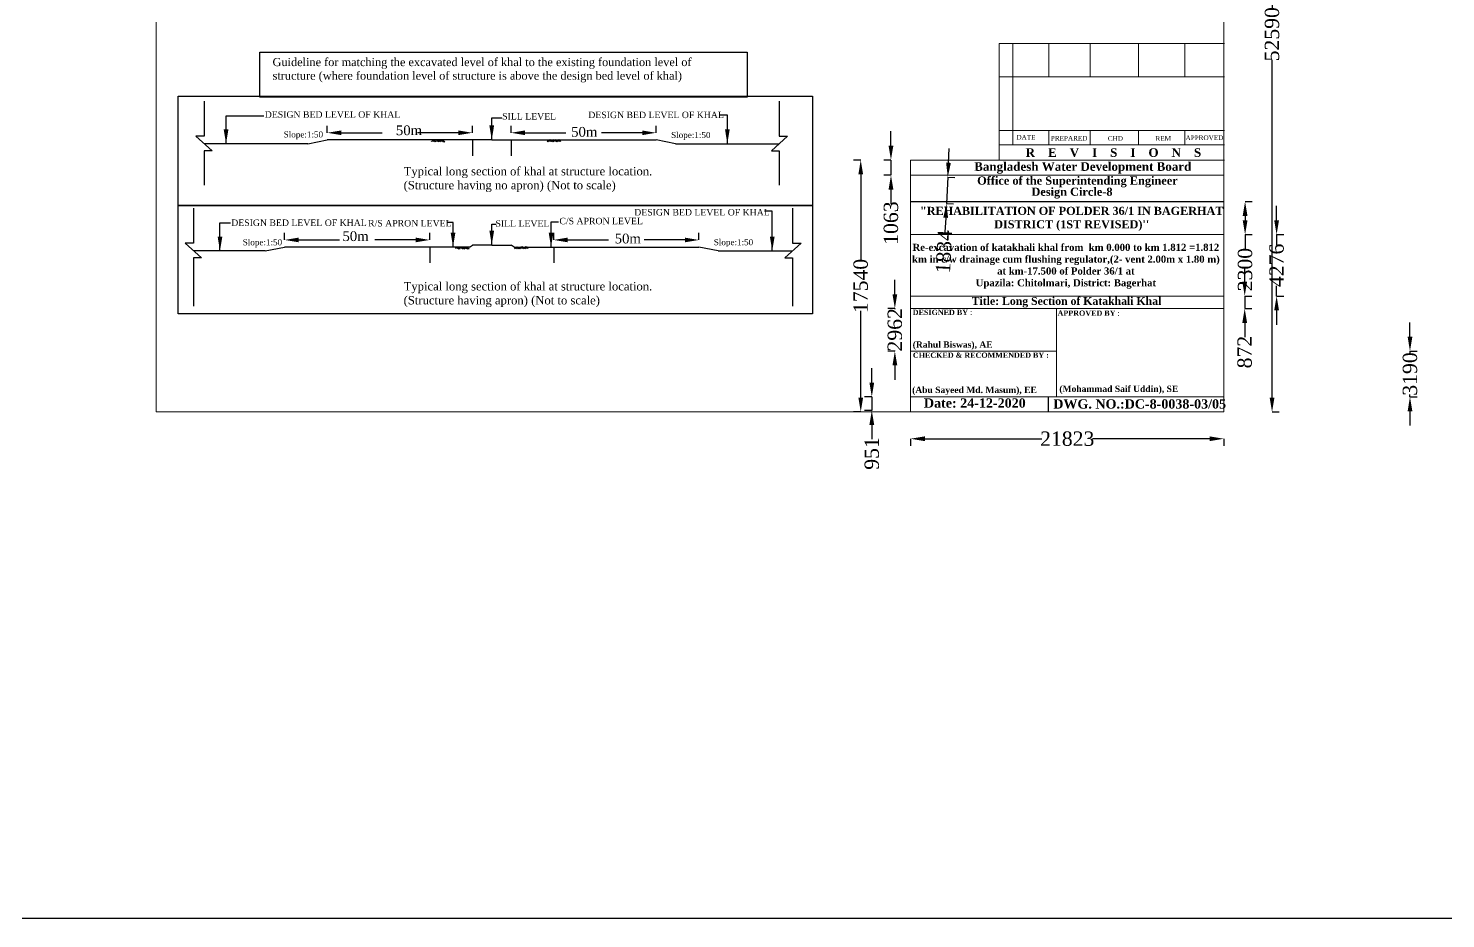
# Model space of a CAD drawing. Header units: metres. Extents: x 11843410 to 12733237, y -3989548 to -3515927.
# Drawn here: x 12210607 to 12309318, y -3989548 to -3927560 of the extents above; entities that cross this region are included whole.
import ezdxf

# ---------------------------------------------------------------- set-up
doc = ezdxf.new("R2010")
doc.units = ezdxf.units.M
doc.header["$LTSCALE"] = 50
doc.styles.get("Standard").update_dxf_attribs({"font": 'times.ttf'})
doc.dimstyles.new('ISO-25', dxfattribs={"dimtxt": 1000, "dimasz": 1000, "dimexe": 500, "dimexo": 1000, "dimtad": 0, "dimdec": 0, "dimtxsty": 'Standard', "dimcen": 2.5, "dimclrd": 2, "dimclre": 256, "dimclrt": 1, "dimadec": 0, "dimazin": 0, "dimtfac": 1, "dimtdec": 0, "dimtmove": 0, "dimatfit": 3, "dimfxl": 1, "dimarcsym": 0})

# ---------------------------------------------------------------- blocks, each defined once
blk = doc.blocks.new('*D41')
at = {"lineweight": -2, "transparency": 16777216}
for p, q in [((12297227, -3901677), (12297727, -3901677)), ((12297227, -3954266), (12297727, -3954266))]:
    blk.add_line(p, q, dxfattribs=at)
at = {"color": 2, "lineweight": -2, "transparency": 16777216}
for p, q in [((12297227, -3902677), (12297227, -3926187)), ((12297227, -3953266), (12297227, -3929756))]:
    blk.add_line(p, q, dxfattribs=at)
for points in [[(12297061, -3902677), (12297394, -3902677), (12297227, -3901677)], [(12297061, -3953266), (12297394, -3953266), (12297227, -3954266)]]:
    blk.add_solid(points, dxfattribs=at)
at = {"layer": 'Defpoints', "color": 0, "lineweight": -2, "transparency": 16777216}
for p in [(12293874, -3901677), (12293874, -3954266), (12297227, -3954266)]:
    blk.add_point(p, dxfattribs=at)
at = {"color": 1, "lineweight": -2, "transparency": 16777216, "insert": (12297227, -3927971), "char_height": 1000, "attachment_point": 5, "rotation": 90}
blk.add_mtext('52590', dxfattribs=at)
blk = doc.blocks.new('*D42')
at = {"lineweight": -2, "transparency": 16777216}
for p, q in [((12272051, -3956135), (12272051, -3956635)), ((12293874, -3956135), (12293874, -3956635))]:
    blk.add_line(p, q, dxfattribs=at)
at = {"color": 2, "lineweight": -2, "transparency": 16777216}
for p, q in [((12273051, -3956135), (12281194, -3956135)), ((12292874, -3956135), (12284732, -3956135))]:
    blk.add_line(p, q, dxfattribs=at)
for points in [[(12273051, -3955968), (12273051, -3956302), (12272051, -3956135)], [(12292874, -3955968), (12292874, -3956302), (12293874, -3956135)]]:
    blk.add_solid(points, dxfattribs=at)
at = {"layer": 'Defpoints', "color": 0, "lineweight": -2, "transparency": 16777216}
for p in [(12272051, -3954172), (12293874, -3954172), (12293874, -3956135)]:
    blk.add_point(p, dxfattribs=at)
at = {"color": 1, "lineweight": -2, "transparency": 16777216, "insert": (12282963, -3956135), "char_height": 1000, "attachment_point": 5}
blk.add_mtext('21823', dxfattribs=at)
blk = doc.blocks.new('*D43')
at = {"lineweight": -2, "transparency": 16777216}
for p, q in [((12268581, -3936726), (12268081, -3936726)), ((12268581, -3954266), (12268081, -3954266))]:
    blk.add_line(p, q, dxfattribs=at)
at = {"color": 2, "lineweight": -2, "transparency": 16777216}
for p, q in [((12268581, -3937726), (12268581, -3943763)), ((12268581, -3953266), (12268581, -3947230))]:
    blk.add_line(p, q, dxfattribs=at)
for points in [[(12268415, -3937726), (12268748, -3937726), (12268581, -3936726)], [(12268415, -3953266), (12268748, -3953266), (12268581, -3954266)]]:
    blk.add_solid(points, dxfattribs=at)
at = {"layer": 'Defpoints', "color": 0, "lineweight": -2, "transparency": 16777216}
for p in [(12272051, -3936726), (12268581, -3954266), (12272051, -3954266)]:
    blk.add_point(p, dxfattribs=at)
at = {"color": 1, "lineweight": -2, "transparency": 16777216, "insert": (12268581, -3945496), "char_height": 1000, "attachment_point": 5, "rotation": 90}
blk.add_mtext('17540', dxfattribs=at)
blk = doc.blocks.new('*D44')
at = {"color": 2, "lineweight": -2, "transparency": 16777216}
for p, q in [((12270686, -3935726), (12270686, -3934726)), ((12270686, -3936726), (12270686, -3937789)), ((12270686, -3938789), (12270686, -3939789))]:
    blk.add_line(p, q, dxfattribs=at)
at = {"lineweight": -2, "transparency": 16777216}
for p, q in [((12270686, -3936726), (12270186, -3936726)), ((12270686, -3937789), (12270186, -3937789))]:
    blk.add_line(p, q, dxfattribs=at)
at = {"color": 2, "lineweight": -2, "transparency": 16777216}
for points in [[(12270519, -3935726), (12270853, -3935726), (12270686, -3936726)], [(12270519, -3938789), (12270853, -3938789), (12270686, -3937789)]]:
    blk.add_solid(points, dxfattribs=at)
at = {"layer": 'Defpoints', "color": 0, "lineweight": -2, "transparency": 16777216}
for p in [(12272051, -3936726), (12270686, -3937789), (12272051, -3937789)]:
    blk.add_point(p, dxfattribs=at)
at = {"color": 1, "lineweight": -2, "transparency": 16777216, "insert": (12270686, -3941119), "char_height": 1000, "attachment_point": 5, "rotation": 90}
blk.add_mtext('1063', dxfattribs=at)
blk = doc.blocks.new('*D45')
at = {"color": 2, "lineweight": -2, "transparency": 16777216}
for p, q in [((12274693, -3936917), (12274744, -3935918)), ((12274642, -3937916), (12274549, -3939748)), ((12274499, -3940747), (12274448, -3941745))]:
    blk.add_line(p, q, dxfattribs=at)
at = {"lineweight": -2, "transparency": 16777216}
for p, q in [((12274642, -3937916), (12275142, -3937941)), ((12274549, -3939748), (12275049, -3939773))]:
    blk.add_line(p, q, dxfattribs=at)
at = {"color": 2, "lineweight": -2, "transparency": 16777216}
for points in [[(12274527, -3936909), (12274859, -3936926), (12274642, -3937916)], [(12274332, -3940738), (12274665, -3940755), (12274549, -3939748)]]:
    blk.add_solid(points, dxfattribs=at)
at = {"layer": 'Defpoints', "color": 0, "lineweight": -2, "transparency": 16777216}
for p in [(12272144, -3937789), (12272051, -3939621), (12274549, -3939748)]:
    blk.add_point(p, dxfattribs=at)
at = {"color": 1, "lineweight": -2, "transparency": 16777216, "insert": (12274379, -3943109), "char_height": 1000, "attachment_point": 5, "rotation": 87.09792}
blk.add_mtext('1834', dxfattribs=at)
blk = doc.blocks.new('*D46')
at = {"lineweight": -2, "transparency": 16777216}
for p, q in [((12295350, -3939621), (12295850, -3939621)), ((12295350, -3941921), (12295850, -3941921))]:
    blk.add_line(p, q, dxfattribs=at)
at = {"color": 2, "lineweight": -2, "transparency": 16777216}
for p, q in [((12295350, -3940621), (12295350, -3940921)), ((12295350, -3941921), (12295350, -3942921))]:
    blk.add_line(p, q, dxfattribs=at)
for points in [[(12295183, -3940621), (12295517, -3940621), (12295350, -3939621)], [(12295183, -3940921), (12295517, -3940921), (12295350, -3941921)]]:
    blk.add_solid(points, dxfattribs=at)
at = {"layer": 'Defpoints', "color": 0, "lineweight": -2, "transparency": 16777216}
for p in [(12293874, -3939621), (12293874, -3941921), (12295350, -3941921)]:
    blk.add_point(p, dxfattribs=at)
at = {"color": 1, "lineweight": -2, "transparency": 16777216, "insert": (12295350, -3944356), "char_height": 1000, "attachment_point": 5, "rotation": 90}
blk.add_mtext('2300', dxfattribs=at)
blk = doc.blocks.new('*D47')
at = {"color": 2, "lineweight": -2, "transparency": 16777216}
for p, q in [((12297546, -3940921), (12297546, -3939921)), ((12297546, -3941921), (12297546, -3942622)), ((12297546, -3946196), (12297546, -3945496)), ((12297546, -3947196), (12297546, -3948196))]:
    blk.add_line(p, q, dxfattribs=at)
at = {"lineweight": -2, "transparency": 16777216}
for p, q in [((12297546, -3941921), (12298046, -3941921)), ((12297546, -3946196), (12298046, -3946196))]:
    blk.add_line(p, q, dxfattribs=at)
at = {"color": 2, "lineweight": -2, "transparency": 16777216}
for points in [[(12297379, -3940921), (12297712, -3940921), (12297546, -3941921)], [(12297379, -3947196), (12297712, -3947196), (12297546, -3946196)]]:
    blk.add_solid(points, dxfattribs=at)
at = {"layer": 'Defpoints', "color": 0, "lineweight": -2, "transparency": 16777216}
for p in [(12293874, -3941921), (12293874, -3946196), (12297546, -3946196)]:
    blk.add_point(p, dxfattribs=at)
at = {"color": 1, "lineweight": -2, "transparency": 16777216, "insert": (12297546, -3944059), "char_height": 1000, "attachment_point": 5, "rotation": 90}
blk.add_mtext('4276', dxfattribs=at)
blk = doc.blocks.new('*D48')
at = {"color": 2, "lineweight": -2, "transparency": 16777216}
for p, q in [((12295323, -3945196), (12295323, -3944196)), ((12295323, -3946196), (12295323, -3947069)), ((12295323, -3948069), (12295323, -3949069))]:
    blk.add_line(p, q, dxfattribs=at)
at = {"lineweight": -2, "transparency": 16777216}
for p, q in [((12295323, -3946196), (12295823, -3946196)), ((12295323, -3947069), (12295823, -3947069))]:
    blk.add_line(p, q, dxfattribs=at)
at = {"color": 2, "lineweight": -2, "transparency": 16777216}
for points in [[(12295156, -3945196), (12295490, -3945196), (12295323, -3946196)], [(12295156, -3948069), (12295490, -3948069), (12295323, -3947069)]]:
    blk.add_solid(points, dxfattribs=at)
at = {"layer": 'Defpoints', "color": 0, "lineweight": -2, "transparency": 16777216}
for p in [(12293874, -3946196), (12293874, -3947069), (12295323, -3947069)]:
    blk.add_point(p, dxfattribs=at)
at = {"color": 1, "lineweight": -2, "transparency": 16777216, "insert": (12295323, -3950102), "char_height": 1000, "attachment_point": 5, "rotation": 90}
blk.add_mtext('872', dxfattribs=at)
blk = doc.blocks.new('*D49')
at = {"color": 2, "lineweight": -2, "transparency": 16777216}
for p, q in [((12270958, -3946069), (12270958, -3945069)), ((12270958, -3947069), (12270958, -3947119)), ((12270958, -3950031), (12270958, -3949981)), ((12270958, -3951031), (12270958, -3952031))]:
    blk.add_line(p, q, dxfattribs=at)
at = {"lineweight": -2, "transparency": 16777216}
for p, q in [((12270958, -3947069), (12270458, -3947069)), ((12270958, -3950031), (12270458, -3950031))]:
    blk.add_line(p, q, dxfattribs=at)
at = {"color": 2, "lineweight": -2, "transparency": 16777216}
for points in [[(12270791, -3946069), (12271125, -3946069), (12270958, -3947069)], [(12270791, -3951031), (12271125, -3951031), (12270958, -3950031)]]:
    blk.add_solid(points, dxfattribs=at)
at = {"layer": 'Defpoints', "color": 0, "lineweight": -2, "transparency": 16777216}
for p in [(12272051, -3947069), (12270958, -3950031), (12272051, -3950031)]:
    blk.add_point(p, dxfattribs=at)
at = {"color": 1, "lineweight": -2, "transparency": 16777216, "insert": (12270958, -3948550), "char_height": 1000, "attachment_point": 5, "rotation": 90}
blk.add_mtext('2962', dxfattribs=at)
blk = doc.blocks.new('*D50')
at = {"color": 2, "lineweight": -2, "transparency": 16777216}
for p, q in [((12306834, -3949031), (12306834, -3948031)), ((12306834, -3950031), (12306834, -3950205)), ((12306834, -3953221), (12306834, -3953047)), ((12306834, -3954221), (12306834, -3955221))]:
    blk.add_line(p, q, dxfattribs=at)
at = {"lineweight": -2, "transparency": 16777216}
for p, q in [((12306834, -3950031), (12307334, -3950031)), ((12306834, -3953221), (12307334, -3953221))]:
    blk.add_line(p, q, dxfattribs=at)
at = {"color": 2, "lineweight": -2, "transparency": 16777216}
for points in [[(12306668, -3949031), (12307001, -3949031), (12306834, -3950031)], [(12306668, -3954221), (12307001, -3954221), (12306834, -3953221)]]:
    blk.add_solid(points, dxfattribs=at)
at = {"layer": 'Defpoints', "color": 0, "lineweight": -2, "transparency": 16777216}
for p in [(12272051, -3950031), (12272051, -3953221), (12306834, -3953221)]:
    blk.add_point(p, dxfattribs=at)
at = {"color": 1, "lineweight": -2, "transparency": 16777216, "insert": (12306834, -3951626), "char_height": 1000, "attachment_point": 5, "rotation": 90}
blk.add_mtext('3190', dxfattribs=at)
blk = doc.blocks.new('*D51')
at = {"color": 2, "lineweight": -2, "transparency": 16777216}
for p, q in [((12269352, -3952221), (12269352, -3951221)), ((12269352, -3953221), (12269352, -3954172)), ((12269352, -3955172), (12269352, -3956172))]:
    blk.add_line(p, q, dxfattribs=at)
at = {"lineweight": -2, "transparency": 16777216}
for p, q in [((12269352, -3953221), (12268852, -3953221)), ((12269352, -3954172), (12268852, -3954172))]:
    blk.add_line(p, q, dxfattribs=at)
at = {"color": 2, "lineweight": -2, "transparency": 16777216}
for points in [[(12269185, -3952221), (12269519, -3952221), (12269352, -3953221)], [(12269185, -3955172), (12269519, -3955172), (12269352, -3954172)]]:
    blk.add_solid(points, dxfattribs=at)
at = {"layer": 'Defpoints', "color": 0, "lineweight": -2, "transparency": 16777216}
for p in [(12272051, -3953221), (12269352, -3954172), (12272051, -3954172)]:
    blk.add_point(p, dxfattribs=at)
at = {"color": 1, "lineweight": -2, "transparency": 16777216, "insert": (12269352, -3957161), "char_height": 1000, "attachment_point": 5, "rotation": 90}
blk.add_mtext('951', dxfattribs=at)

msp = doc.modelspace()

# ---------------------------------------------------------------- linework, layer by layer
at = {"color": 0, "linetype": 'ByBlock', "lineweight": 20}
for p, q in [((12278225.518, -3928624.055), (12278225.518, -3936726.34)), ((12278225.518, -3928624.055), (12293922.931, -3928624.055)), ((12278658.021, -3928624.055), (12293922.931, -3928624.055)), ((12278658.021, -3928624.055), (12293922.931, -3928624.055)), ((12278658.021, -3928624.055), (12293922.931, -3928624.055)), ((12279181.974, -3928624.055), (12279181.974, -3935681.222)), ((12279181.974, -3928624.055), (12279181.974, -3935681.222)), ((12279181.974, -3928624.055), (12279181.974, -3935681.222)), ((12279181.974, -3928624.055), (12279181.974, -3935681.222)), ((12281680.008, -3928624.055), (12281680.008, -3930931.849)), ((12284558.049, -3928624.055), (12284558.049, -3930931.849)), ((12287929.201, -3928624.055), (12287929.201, -3930931.849)), ((12291147.178, -3928624.055), (12291147.178, -3930931.849)), ((12278225.518, -3930931.849), (12293922.931, -3930931.849)), ((12278658.021, -3930931.849), (12293922.931, -3930931.849)), ((12278658.021, -3930931.849), (12293922.931, -3930931.849)), ((12278658.021, -3930931.849), (12293922.931, -3930931.849)), ((12278225.518, -3934677.833), (12293922.931, -3934677.833)), ((12278658.021, -3934677.833), (12293922.931, -3934677.833)), ((12278658.021, -3934677.833), (12293922.931, -3934677.833)), ((12278658.021, -3934677.833), (12293922.931, -3934677.833)), ((12281680.008, -3934677.833), (12281680.008, -3935681.222)), ((12284558.049, -3934677.833), (12284558.049, -3935681.222)), ((12287929.201, -3934677.833), (12287929.201, -3935681.222)), ((12291147.178, -3934677.833), (12291147.178, -3935681.222)), ((12278225.518, -3935681.222), (12293922.931, -3935681.222)), ((12278658.021, -3935681.222), (12293922.931, -3935681.222)), ((12278658.021, -3935681.222), (12293922.931, -3935681.222)), ((12278658.021, -3935681.222), (12293922.931, -3935681.222)), ((12272051.143, -3954266.415), (12272051.143, -3936726.34)), ((12272051.143, -3936726.34), (12293922.931, -3936726.34)), ((12272051.143, -3937789.18), (12293874.258, -3937789.18)), ((12293874.258, -3939377.469), (12293874.258, -3953429.041)), ((12293874.258, -3939377.469), (12293874.258, -3953429.041)), ((12272051.143, -3941920.926), (12293874.258, -3941920.926)), ((12272051.143, -3946196.468), (12293874.258, -3946196.468)), ((12272051.143, -3947068.894), (12293874.258, -3947068.894)), ((12282212.498, -3947068.894), (12282212.498, -3953221.298)), ((12272051.143, -3950031.368), (12282212.498, -3950031.368)), ((12272051.143, -3953221.298), (12293599.279, -3953221.298)), ((12274372.813, -3953221.298), (12293874.258, -3953221.298)), ((12274372.813, -3953221.298), (12293599.279, -3953221.298)), ((12274372.813, -3953221.298), (12293599.279, -3953221.298)), ((12272051.143, -3954266.415), (12293874.258, -3954266.415)), ((12293874.258, -3953429.041), (12293874.258, -3954266.415))]:
    msp.add_line(p, q, dxfattribs=at)
at = {"color": 0, "ltscale": 0.5}
for p, q in [((12222861.215, -3932628.72), (12222861.215, -3935063.581)), ((12262900.828, -3932628.72), (12262900.828, -3935063.581)), ((12222861.215, -3935063.581), (12222275.187, -3935063.581)), ((12222275.187, -3935063.581), (12223404.134, -3936076.669)), ((12230082.698, -3935592.542), (12222861.215, -3935592.542)), ((12230082.698, -3935592.542), (12231429.89, -3935323.104)), ((12241533.83, -3935323.104), (12231429.89, -3935323.104)), ((12232401.89, -3934830.516), (12235242.951, -3934830.516)), ((12240561.83, -3934830.516), (12237720.769, -3934830.516)), ((12238691.222, -3935408.201), (12238667.645, -3935431.754)), ((12238834.469, -3935316.708), (12238737.431, -3935431.306)), ((12238737.431, -3935316.708), (12238901.568, -3935446.918)), ((12238834.469, -3935316.708), (12238999.896, -3935447.941)), ((12238899.161, -3935408.201), (12238875.584, -3935431.754)), ((12239137.598, -3935314.86), (12239040.56, -3935429.457)), ((12239040.56, -3935314.86), (12239204.697, -3935445.069)), ((12239137.598, -3935314.86), (12239303.025, -3935446.092)), ((12239316.371, -3935412.775), (12239292.794, -3935436.328)), ((12239382.484, -3935319.349), (12239310.982, -3935390.777)), ((12239459.618, -3935321.282), (12239362.58, -3935435.879)), ((12239362.58, -3935321.282), (12239526.717, -3935451.491)), ((12239459.618, -3935321.282), (12239625.045, -3935452.514)), ((12242881.022, -3935323.104), (12241533.83, -3935323.104)), ((12241533.83, -3935323.104), (12241533.83, -3936429.633)), ((12242881.022, -3935323.104), (12244228.214, -3935323.104)), ((12244228.214, -3935323.104), (12244228.214, -3936429.633)), ((12244228.214, -3935323.104), (12254332.154, -3935323.104)), ((12245200.214, -3934830.516), (12248041.275, -3934830.516)), ((12246908.953, -3935321.282), (12246743.526, -3935452.514)), ((12247005.992, -3935321.282), (12246841.854, -3935451.491)), ((12246908.953, -3935321.282), (12247005.992, -3935435.879)), ((12246986.087, -3935319.349), (12247057.589, -3935390.777)), ((12247052.2, -3935412.775), (12247075.778, -3935436.328)), ((12247230.973, -3935320.692), (12247065.546, -3935451.924)), ((12247328.012, -3935320.692), (12247163.874, -3935450.901)), ((12247230.973, -3935320.692), (12247328.012, -3935435.289)), ((12247308.107, -3935318.759), (12247379.609, -3935390.187)), ((12247534.102, -3935322.54), (12247368.675, -3935453.773)), ((12247631.141, -3935322.54), (12247467.003, -3935452.75)), ((12247469.41, -3935414.033), (12247492.988, -3935437.586)), ((12247534.102, -3935322.54), (12247631.141, -3935437.138)), ((12247611.236, -3935320.607), (12247682.738, -3935392.035)), ((12247677.349, -3935414.033), (12247700.927, -3935437.586)), ((12253360.154, -3934830.516), (12250519.093, -3934830.516)), ((12255679.346, -3935592.542), (12254332.154, -3935323.104)), ((12255679.346, -3935592.542), (12262900.828, -3935592.542)), ((12263486.857, -3935063.581), (12262357.91, -3936076.669)), ((12262900.828, -3935063.581), (12263486.857, -3935063.581)), ((12223404.134, -3936076.669), (12222861.215, -3936076.669)), ((12222861.215, -3936076.669), (12222861.215, -3938483.255)), ((12262357.91, -3936076.669), (12262900.828, -3936076.669)), ((12262900.828, -3936076.669), (12262900.828, -3938483.255)), ((12222117.403, -3940091.183), (12222117.403, -3942526.044)), ((12263837.096, -3940091.183), (12263837.096, -3942526.044)), ((12222117.403, -3942526.044), (12221531.375, -3942526.044)), ((12221531.375, -3942526.044), (12222660.321, -3943539.132)), ((12229430.254, -3942292.98), (12232271.315, -3942292.98)), ((12237590.194, -3942292.98), (12234749.133, -3942292.98)), ((12248171.85, -3942292.98), (12251012.911, -3942292.98)), ((12256331.79, -3942292.98), (12253490.729, -3942292.98)), ((12264423.125, -3942526.044), (12263294.178, -3943539.132)), ((12263837.096, -3942526.044), (12264423.125, -3942526.044)), ((12227111.062, -3943055.005), (12222117.403, -3943055.005)), ((12222660.321, -3943539.132), (12222117.403, -3943539.132)), ((12222117.403, -3943539.132), (12222117.403, -3946896.335)), ((12227111.062, -3943055.005), (12228458.254, -3942785.567)), ((12238562.194, -3942785.567), (12228458.254, -3942785.567)), ((12241325.891, -3942785.567), (12238562.194, -3942785.567)), ((12238562.194, -3942785.567), (12238562.194, -3943892.097)), ((12240370.838, -3942873.161), (12240347.261, -3942896.714)), ((12240436.951, -3942785.567), (12240365.449, -3942856.995)), ((12240514.085, -3942781.668), (12240417.047, -3942896.266)), ((12240417.047, -3942781.668), (12240581.184, -3942911.878)), ((12240514.085, -3942781.668), (12240679.512, -3942912.901)), ((12240578.777, -3942873.161), (12240555.2, -3942896.714)), ((12240740.08, -3942783.719), (12240668.578, -3942855.147)), ((12240817.214, -3942779.82), (12240720.176, -3942894.417)), ((12240720.176, -3942779.82), (12240884.313, -3942910.029)), ((12241256.578, -3942785.567), (12240794.491, -3942785.567)), ((12240817.214, -3942779.82), (12240982.641, -3942911.052)), ((12240995.987, -3942877.735), (12240972.41, -3942901.288)), ((12241062.1, -3942790.141), (12240990.598, -3942861.569)), ((12241139.234, -3942786.242), (12241042.196, -3942900.839)), ((12241042.196, -3942786.242), (12241206.333, -3942916.451)), ((12241139.234, -3942786.242), (12241304.661, -3942917.474)), ((12241325.891, -3942785.567), (12241533.83, -3942646.941)), ((12242881.022, -3942646.941), (12241533.83, -3942646.941)), ((12242881.022, -3942646.941), (12244228.214, -3942646.941)), ((12244436.153, -3942785.567), (12244228.214, -3942646.941)), ((12244436.153, -3942785.567), (12247199.85, -3942785.567)), ((12244622.809, -3942786.242), (12244457.382, -3942917.474)), ((12244505.466, -3942785.567), (12244967.553, -3942785.567)), ((12244719.848, -3942786.242), (12244555.71, -3942916.451)), ((12244622.809, -3942786.242), (12244719.848, -3942900.839)), ((12244699.943, -3942790.141), (12244771.445, -3942861.569)), ((12244766.056, -3942877.735), (12244789.634, -3942901.288)), ((12244944.829, -3942779.82), (12244779.402, -3942911.052)), ((12245041.868, -3942779.82), (12244877.73, -3942910.029)), ((12244944.829, -3942779.82), (12245041.868, -3942894.417)), ((12245021.963, -3942783.719), (12245093.465, -3942855.147)), ((12245247.958, -3942781.668), (12245082.531, -3942912.901)), ((12245344.997, -3942781.668), (12245180.859, -3942911.878)), ((12245183.266, -3942873.161), (12245206.844, -3942896.714)), ((12245247.958, -3942781.668), (12245344.997, -3942896.266)), ((12245325.092, -3942785.567), (12245396.594, -3942856.995)), ((12245391.205, -3942873.161), (12245414.783, -3942896.714)), ((12247199.85, -3942785.567), (12247199.85, -3943892.097)), ((12247199.85, -3942785.567), (12257303.79, -3942785.567)), ((12258650.982, -3943055.005), (12257303.79, -3942785.567)), ((12258650.982, -3943055.005), (12263837.096, -3943055.005)), ((12263294.178, -3943539.132), (12263837.096, -3943539.132)), ((12263837.096, -3943539.132), (12263837.096, -3946896.335))]:
    msp.add_line(p, q, dxfattribs=at)
at = {"ltscale": 0.5}
for p, q in [((12231429.89, -3934830.516), (12231429.89, -3934344.516)), ((12241533.83, -3934830.516), (12241533.83, -3934344.516)), ((12244228.214, -3934830.516), (12244228.214, -3934344.516)), ((12254332.154, -3934830.516), (12254332.154, -3934344.516)), ((12228458.254, -3942292.98), (12228458.254, -3941806.98)), ((12238562.194, -3942292.98), (12238562.194, -3941806.98)), ((12247199.85, -3942292.98), (12247199.85, -3941806.98)), ((12257303.79, -3942292.98), (12257303.79, -3941806.98))]:
    msp.add_line(p, q, dxfattribs=at)
msp.add_line((12272051.143, -3939621.22), (12293874.258, -3939621.22))
at = {"lineweight": -2}
msp.add_line((12281653.405, -3954266.415), (12281653.405, -3953221.298), dxfattribs=at)
msp.add_lwpolyline([(11918420.653, -3883115.367), (12518302.026, -3883115.367), (12518302.026, -3989548.432), (11918420.653, -3989548.432)], close=True, dxfattribs=at)
at = {"color": 7, "linetype": 'ByBlock', "lineweight": 18}
msp.add_lwpolyline([(12219504.779, -3954266.415), (12219504.779, -3901676.57), (12293874.258, -3901676.57), (12293874.258, -3954266.415), (12219504.779, -3954266.415)], close=True, dxfattribs=at)
at = {"color": 1, "lineweight": -2}
msp.add_lwpolyline([(12226734.716, -3929223.461), (12260668.763, -3929223.461), (12260668.763, -3932348.28), (12226734.716, -3932348.28)], close=True, dxfattribs=at)
at = {"color": 0, "ltscale": 0.5}
for points in [[(12221048.261, -3932285.734), (12265231.44, -3932285.734), (12265231.44, -3939901.172), (12221048.261, -3939901.172)], [(12221048.261, -3939901.172), (12265231.44, -3939901.172), (12265231.44, -3947440.793), (12221048.261, -3947440.793)]]:
    msp.add_lwpolyline(points, close=True, dxfattribs=at)
for points in [[(12232401.89, -3934668.516), (12232401.89, -3934992.516), (12231429.89, -3934830.516)], [(12240561.83, -3934668.516), (12240561.83, -3934992.516), (12241533.83, -3934830.516)], [(12245200.214, -3934668.516), (12245200.214, -3934992.516), (12244228.214, -3934830.516)], [(12253360.154, -3934668.516), (12253360.154, -3934992.516), (12254332.154, -3934830.516)], [(12229430.254, -3942130.98), (12229430.254, -3942454.98), (12228458.254, -3942292.98)], [(12237590.194, -3942130.98), (12237590.194, -3942454.98), (12238562.194, -3942292.98)], [(12248171.85, -3942130.98), (12248171.85, -3942454.98), (12247199.85, -3942292.98)], [(12256331.79, -3942130.98), (12256331.79, -3942454.98), (12257303.79, -3942292.98)]]:
    msp.add_solid(points, dxfattribs=at)

# ---------------------------------------------------------------- texts
for s, height, p in [('DESIGN BED LEVEL OF KHAL', 450, (12227071.463, -3933783.492)), ('SILL LEVEL', 450, (12243606.646, -3933907.747)), ('DESIGN BED LEVEL OF KHAL', 450, (12249606.462, -3933810.378)), ('Slope:1:50', 419.2052, (12228390.629, -3935156.092)), ('Slope:1:50', 419.2052, (12255374.315, -3935195.39)), ('DESIGN BED LEVEL OF KHAL', 450, (12252804.193, -3940588.732)), ('DESIGN BED LEVEL OF KHAL', 450, (12224736.861, -3941317.36)), ('R/S APRON LEVEL', 450, (12234269.901, -3941352.938)), ('SILL LEVEL', 450, (12243140.086, -3941371.552)), ('C/S APRON LEVEL', 450, (12247593.774, -3941199.506)), ('Slope:1:50', 419.2052, (12225538.236, -3942663.685)), ('Slope:1:50', 419.2052, (12258345.951, -3942657.853))]:
    msp.add_text(s, height=height, dxfattribs=at).set_placement(p)
at = {"color": 0, "linetype": 'ByBlock', "lineweight": 20}
for s, p in [('DATE', (12279423.142, -3935306.118)), ('PREPARED', (12281820.363, -3935372.559)), ('CHD ', (12285789.654, -3935385.883)), (' REM', (12288988.415, -3935389.33)), ('APPROVED', (12291203.212, -3935339.339))]:
    msp.add_text(s, height=326.3617, dxfattribs=at).set_placement(p)
at = {"color": 0, "ltscale": 0.5, "attachment_point": 1}
for s, insert, char_height, width in [('Guideline for matching the excavated level of khal to the existing foundation level of structure (where foundation level of structure is above the design bed level of khal)', (12227616.506, -3929622.251), 567, 31774.6901), ('Typical long section of khal at structure location.\\P(Structure having no apron) (Not to scale)', (12236743.479, -3937213.803), 583.2, 16947.73069), ('Typical long section of khal at structure location.\\P(Structure having apron) (Not to scale)', (12236743.479, -3945225.817), 583.2, 17181.57617)]:
    msp.add_mtext(s, dxfattribs=dict(at, insert=insert, char_height=char_height, width=width))
at = {"color": 1, "ltscale": 0.5, "char_height": 680.4, "attachment_point": 5}
for insert in [(12237119.032, -3934661.447), (12249324.339, -3934768.367), (12233396.207, -3942033.292), (12252357.044, -3942198.532)]:
    msp.add_mtext('50m', dxfattribs=dict(at, insert=insert))
at = {"color": 0, "linetype": 'ByBlock', "lineweight": 20}
for s, insert, char_height, width, attachment_point in [('{\\fTimes New Roman|b1|i0|c0|p18;R    E    V    I    S    I    O    N    S}', (12280062.725, -3935907.611), 599.68964, 13443.09761, 1), ('{\\fTimes New Roman|b1|i0|c0|p18;Bangladesh Water Development Board}', (12276482.695, -3936879.945), 599.68964, 21540.65705, 1), ('{\\fTimes New Roman|b1|i0|c0|p18;Office of the Superintending Engineer}', (12276688.694, -3937872.936), 568.18595, 20409.0545, 1), ('{\\fTimes New Roman|b1|i0|c0|p18;Design Circle-8}', (12280468.775, -3938649.784), 568.18595, 20409.0545, 1), ('{\\fTimes New Roman|b1|i0|c0|p18;Title: \\C7;Long Section of Katakhali Khal}', (12282910.291, -3946634.298), 541.72811, 21854.24388, 5), ('{\\fTimes New Roman|b1|i0|c0|p18;(Abu Sayeed Md. Masum), EE}', (12272159.954, -3952511.86), 440.58831, 12539.78156, 1)]:
    msp.add_mtext(s, dxfattribs=dict(at, insert=insert, char_height=char_height, width=width, attachment_point=attachment_point))
at = {"color": 7, "linetype": 'ByBlock', "lineweight": 18, "attachment_point": 5}
for s, insert, char_height, width in [('{\\fTimes New Roman|b1|i0|c0|p18;\\C256;"REHABILITATION OF POLDER 36/1 IN BAGERHAT DISTRICT (1ST REVISED)\'\' }', (12283275.163, -3940824.972), 561.476448, 22264.18431), ('\\pl1.351,t0.9014;{\\fTimes New Roman|b1|i0|c0|p18;\\C256;Re-excavation of katakhali khal from  km 0.000 to km 1.812 =1.812 km in c/w drainage cum flushing regulator,(2- vent 2.00m x 1.80 m) at km-17.500 of Polder 36/1 at\\fTimes New Roman|b0|i0|c0|p18;\\P\\fTimes New Roman|b1|i0|c0|p18;\\C7;Upazila: Chitolmari, District: Bagerhat\\fTimes New Roman|b0|i0|c0|p18;\\C0; }', (12282867.413, -3944123.988), 494.099274, 21468.1371)]:
    msp.add_mtext(s, dxfattribs=dict(at, insert=insert, char_height=char_height, width=width))
at = {"color": 0, "linetype": 'ByBlock', "lineweight": 20, "attachment_point": 1}
for s, insert, char_height in [('{\\fTimes New Roman|b1|i0|c0|p18;DESIGNED BY} :', (12272204.081, -3947149.877), 367.15692), ('{\\fTimes New Roman|b1|i0|c0|p18;APPROVED BY} :', (12282289.975, -3947205.466), 367.15692), ('{\\fTimes New Roman|b1|i0|c0|p18;(Rahul Biswas), AE}', (12272200.468, -3949355.404), 440.58831), ('{\\fTimes New Roman|b1|i0|c0|p18;CHECKED & RECOMMENDED BY :}', (12272214.695, -3950131.291), 367.15692), ('{\\fTimes New Roman|b1|i0|c0|p18;(Mohammad Saif Uddin), SE}', (12282413.564, -3952438.077), 440.58831), ('{\\fTimes New Roman|b1|i0|c0|p18;Date: 24-12-2020} ', (12272980.221, -3953321.956), 647.66481), ('{\\fTimes New Roman|b1|i0|c0|p18;DWG. NO.:DC-8-0038-03/05}', (12281989.318, -3953385.89), 647.66481)]:
    msp.add_mtext(s, dxfattribs=dict(at, insert=insert, char_height=char_height))

# ---------------------------------------------------------------- dimensions: what is measured, and where the dimension line sits
at = {"lineweight": -2}
for base, p1, p2, picture, middle in [((12297227.358, -3954266.415), (12293874.258, -3901676.57), (12293874.258, -3954266.415), '*D41', (12297227.358, -3927971.493)), ((12270685.92, -3937789.18), (12272051.143, -3936726.34), (12272051.143, -3937789.18), '*D44', (12270685.92, -3941118.572)), ((12268581.357, -3954266.415), (12272051.143, -3936726.34), (12272051.143, -3954266.415), '*D43', (12268581.357, -3945496.378)), ((12295349.879, -3941920.926), (12293874.258, -3939621.22), (12293874.258, -3941920.926), '*D46', (12295349.879, -3944355.942)), ((12297545.737, -3946196.468), (12293874.258, -3941920.926), (12293874.258, -3946196.468), '*D47', (12297545.737, -3944058.697)), ((12295323.157, -3947068.894), (12293874.258, -3946196.468), (12293874.258, -3947068.894), '*D48', (12295323.157, -3950101.602)), ((12270957.874, -3950031.368), (12272051.143, -3947068.894), (12272051.143, -3950031.368), '*D49', (12270957.874, -3948550.131)), ((12306834.46, -3953221.298), (12272051.143, -3950031.368), (12272051.143, -3953221.298), '*D50', (12306834.46, -3951626.333)), ((12269351.938, -3954171.817), (12272051.143, -3953221.298), (12272051.143, -3954171.817), '*D51', (12269351.938, -3957160.546))]:
    dim = msp.add_linear_dim(base=base, p1=p1, p2=p2, angle=90, dimstyle='ISO-25', override={"dimfxl": 0.12, "dimfxlon": 1}, dxfattribs=at)
    dim.commit()
    dim.dimension.update_dxf_attribs({"geometry": picture, "text_midpoint": middle})
dim = msp.add_aligned_dim(p1=(12272144.016, -3937789.18), p2=(12272051.143, -3939621.22), distance=2501.558, dimstyle='ISO-25', override={"dimfxl": 0.12, "dimfxlon": 1}, dxfattribs=at)
dim.commit()
dim.dimension.update_dxf_attribs({"geometry": '*D45', "text_midpoint": (12274379.121, -3943108.637)})
dim = msp.add_linear_dim(base=(12293874.258, -3956135.142), p1=(12272051.143, -3954171.817), p2=(12293874.258, -3954171.817), dimstyle='ISO-25', override={"dimfxl": 0.12, "dimfxlon": 1}, dxfattribs=at)
dim.commit()
dim.dimension.update_dxf_attribs({"geometry": '*D42', "text_midpoint": (12282962.7, -3956135.142)})

# ---------------------------------------------------------------- leaders
at = {"color": 0, "ltscale": 0.5}
for points in [[(12224376.646, -3935592.542), (12224376.646, -3933644.777), (12227006.878, -3933644.777)], [(12259290.087, -3935592.542), (12259290.087, -3933598.121), (12258755.822, -3933598.121)], [(12242881.022, -3935323.104), (12242881.022, -3933788.081), (12243589.938, -3933788.081)], [(12262417.866, -3943055.005), (12262417.866, -3940280.227), (12261883.601, -3940280.227)], [(12223953.594, -3943055.005), (12223953.594, -3941107.241), (12224684.744, -3941107.241)], [(12240184.05, -3942785.567), (12240184.05, -3941066.417), (12239758.314, -3941066.417)], [(12242881.022, -3942646.941), (12242881.022, -3941200.553), (12243181.698, -3941200.553)], [(12247012.339, -3942785.567), (12247012.339, -3941037.257), (12247522.519, -3941037.257)]]:
    msp.add_leader(points, dimstyle='ISO-25', override={"dimgap": 0.625, "dimtad": 0, "dimclrd": 0, "dimfxl": 0.12, "dimfxlon": 1}, dxfattribs=at)

doc.saveas('drawing.dxf')
